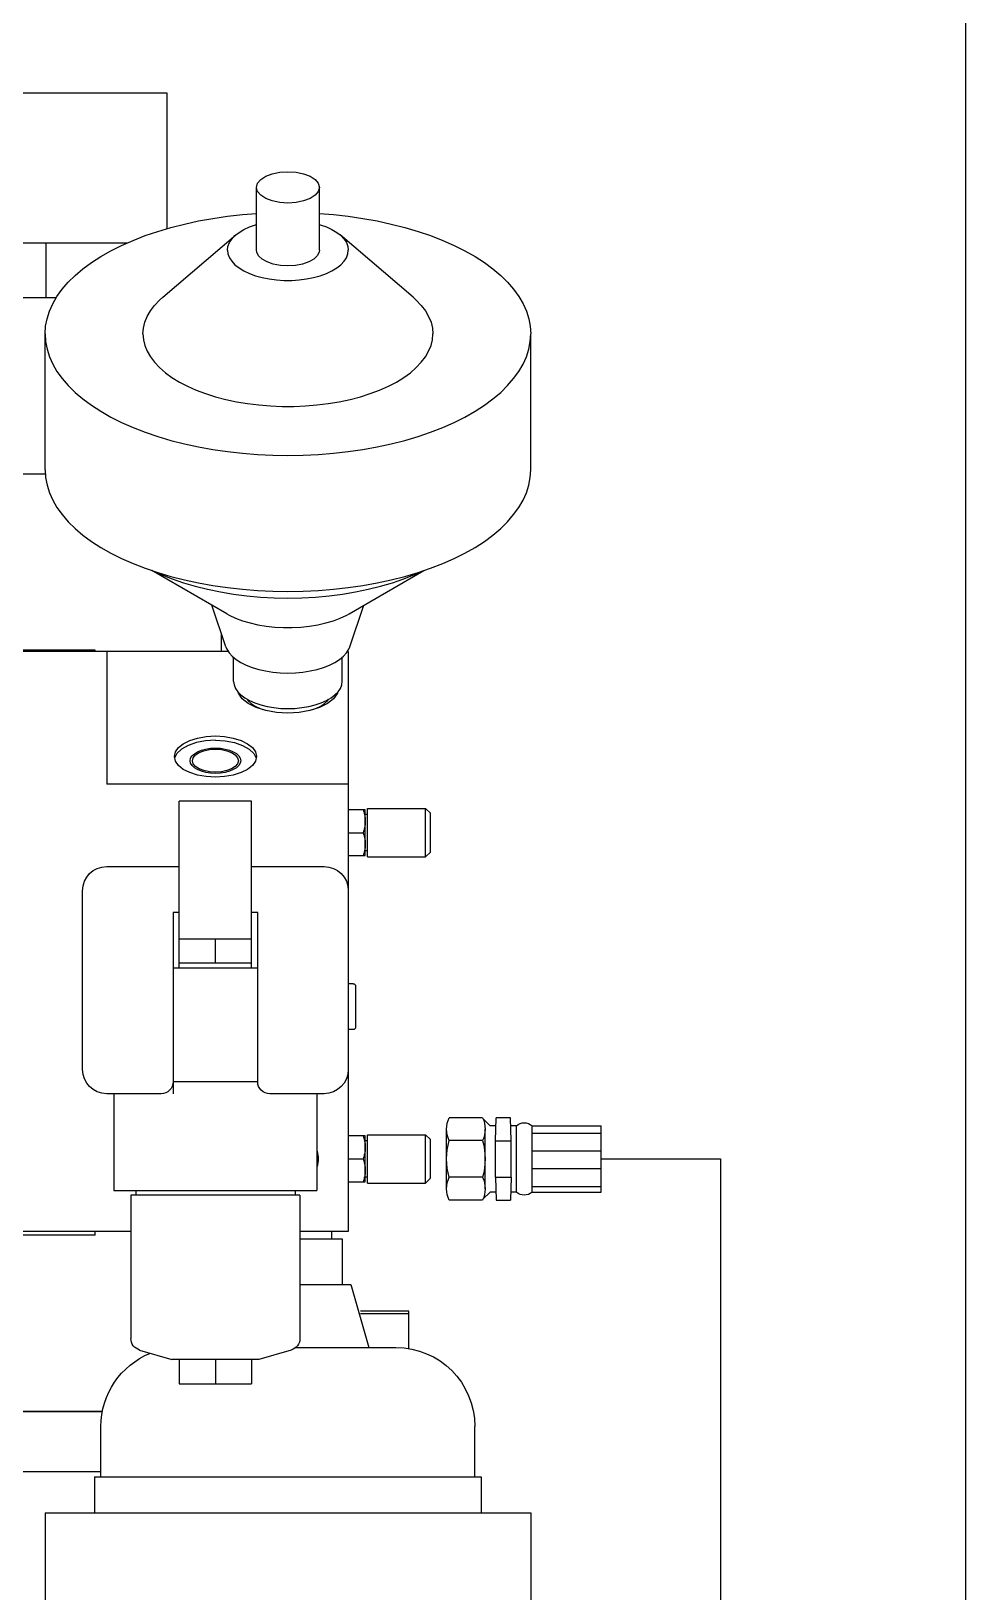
# Model space of a CAD drawing. Extents: x 0 to 34, y 0 to 22.
# Drawn here: x 9.833 to 11.61, y 13.305 to 16.271 of the extents above; entities that cross this region are included whole.
import ezdxf

# ---------------------------------------------------------------- set-up
doc = ezdxf.new("R2010")
doc.units = 0
doc.header["$LTSCALE"] = 0.375
doc.header["$MEASUREMENT"] = 0
doc.linetypes.add('PHANTOM', pattern=[2.5, 1.25, -0.25, 0.25, -0.25, 0.25, -0.25])
doc.layers.get('0').update_dxf_attribs({"color": 4})
for name, color, linetype in [('1', 4, 'Continuous'), ('_GEOM_251_CONT_67108_0_LEFT_', 251, 'Continuous'), ('_GEOM_251_PHAN_67108_0_LEFT_', 251, 'PHANTOM'), ('TEXT', 7, 'Continuous')]:
    doc.layers.add(name, color=color, linetype=linetype)

# ---------------------------------------------------------------- blocks, each defined once
blk = doc.blocks.new('A$C30462145')
at = {"layer": '1', "color": 2, "lineweight": -3}
for p, q in [((-1.0674, 2.4829), (-1.0663, 2.5263)), ((-1.0663, 2.5263), (-1.0387, 2.5263)), ((-1.0377, 2.4829), (-1.0387, 2.5263)), ((-1.014, 2.5246), (-1.0277, 2.511)), ((-1.0131, 2.5266), (-0.9496, 2.5266)), ((-1.2386, 2.3853), (-1.2386, 2.511)), ((-1.1071, 2.511), (-1.2386, 2.511)), ((-1.1071, 2.4973), (-1.2386, 2.4973)), ((-1.1071, 2.3853), (-1.1071, 2.511)), ((-1.0774, 2.3853), (-1.0774, 2.511)), ((-1.0774, 2.511), (-1.0668, 2.511)), ((-1.0383, 2.511), (-1.0277, 2.511)), ((-1.0179, 2.3915), (-1.0179, 2.5048)), ((-0.9448, 2.3915), (-0.9448, 2.5048)), ((-1.1071, 2.4635), (-1.2386, 2.4635)), ((-1.0674, 2.4134), (-1.0674, 2.4829)), ((-1.0377, 2.4829), (-1.0674, 2.4829)), ((-1.0377, 2.4134), (-1.0377, 2.4829)), ((-1.0131, 2.483), (-0.9496, 2.483)), ((-1.1071, 2.4298), (-1.2386, 2.4298)), ((-1.0674, 2.4134), (-1.0663, 2.37)), ((-1.0377, 2.4134), (-1.0674, 2.4134)), ((-1.0377, 2.4134), (-1.0387, 2.37)), ((-1.0131, 2.4133), (-0.9496, 2.4133)), ((-1.1071, 2.3961), (-1.2386, 2.3961)), ((-1.1071, 2.3853), (-1.2386, 2.3853)), ((-1.0774, 2.3853), (-1.0668, 2.3853)), ((-1.0383, 2.3853), (-1.0277, 2.3853)), ((-1.0139, 2.3716), (-1.0277, 2.3853)), ((-1.0387, 2.37), (-1.0663, 2.37)), ((-1.0131, 2.3698), (-0.9496, 2.3698))]:
    blk.add_line(p, q, dxfattribs=at)
for centre, radius, start, end in [((-0.9662, 2.5048), 0.0518, 155.1171, 204.8829), ((-0.9966, 2.5048), 0.0518, 335.1171, 24.8829), ((-1.0922, 2.4954), 0.0216, 46.4389, 133.5611), ((-0.8892, 2.4482), 0.1288, 164.2981, 195.7019), ((-1.0736, 2.4482), 0.1288, 344.2981, 15.7019), ((-0.9662, 2.3915), 0.0518, 155.1171, 204.8829), ((-0.9966, 2.3915), 0.0518, 335.1171, 24.8829), ((-1.0922, 2.401), 0.0216, 226.4389, 313.5611)]:
    blk.add_arc(centre, radius, start, end, dxfattribs=at)
at = {"layer": '_GEOM_251_CONT_67108_0_LEFT_', "linetype": 'Continuous', "lineweight": -3}
for p, q in [((-0.5524, 3.2097), (-0.5534, 3.205)), ((-0.5534, 3.205), (-0.5525, 3.2003)), ((-0.5497, 3.2142), (-0.5524, 3.2097)), ((-0.5452, 3.2184), (-0.5497, 3.2142)), ((-0.5393, 3.222), (-0.5452, 3.2184)), ((-0.5319, 3.225), (-0.5393, 3.222)), ((-0.5236, 3.2272), (-0.5319, 3.225)), ((-0.5146, 3.2286), (-0.5236, 3.2272)), ((-0.5052, 3.229), (-0.5146, 3.2286)), ((-0.4957, 3.2286), (-0.5052, 3.229)), ((-0.4867, 3.2272), (-0.4957, 3.2286)), ((-0.4785, 3.225), (-0.4867, 3.2272)), ((-0.4712, 3.222), (-0.4785, 3.225)), ((-0.4652, 3.2183), (-0.4712, 3.222)), ((-0.4607, 3.2141), (-0.4652, 3.2183)), ((-0.458, 3.2096), (-0.4607, 3.2141)), ((-0.4581, 3.2002), (-0.4571, 3.205)), ((-0.4571, 3.205), (-0.458, 3.2096)), ((-0.5525, 3.2003), (-0.5498, 3.1958)), ((-0.5498, 3.1958), (-0.5453, 3.1917)), ((-0.5453, 3.1917), (-0.5393, 3.188)), ((-0.5393, 3.188), (-0.532, 3.185)), ((-0.532, 3.185), (-0.5237, 3.1827)), ((-0.5237, 3.1827), (-0.5148, 3.1814)), ((-0.5148, 3.1814), (-0.5052, 3.1809)), ((-0.5052, 3.1809), (-0.4959, 3.1814)), ((-0.4959, 3.1814), (-0.4869, 3.1827)), ((-0.4869, 3.1827), (-0.4786, 3.1849)), ((-0.4786, 3.1849), (-0.4712, 3.188)), ((-0.4712, 3.188), (-0.4652, 3.1916)), ((-0.4652, 3.1916), (-0.4608, 3.1957)), ((-0.4608, 3.1957), (-0.4581, 3.2002))]:
    blk.add_line(p, q, dxfattribs=at)
at = {"layer": '_GEOM_251_PHAN_67108_0_LEFT_', "linetype": 'Continuous', "lineweight": -3, "ltscale": 0.1059}
blk.add_line((-0.4134, 4.2162), (-0.4134, 4.4738), dxfattribs=at)
at = {"layer": '_GEOM_251_PHAN_67108_0_LEFT_', "linetype": 'Continuous', "lineweight": -3, "ltscale": 0.9256}
blk.add_line((-0.4134, 4.4738), (0.4134, 4.4738), dxfattribs=at)
at = {"layer": '_GEOM_251_PHAN_67108_0_LEFT_', "linetype": 'Continuous', "lineweight": -3}
for p, q in [((-0.7007, 4.3023), (-0.7028, 4.2945)), ((-0.6948, 4.3095), (-0.7007, 4.3023)), ((-0.6853, 4.3156), (-0.6948, 4.3095)), ((-0.6729, 4.3204), (-0.6853, 4.3156)), ((-0.6585, 4.3234), (-0.6729, 4.3204)), ((-0.643, 4.3244), (-0.6585, 4.3234)), ((-0.6276, 4.3234), (-0.643, 4.3244)), ((-0.6132, 4.3204), (-0.6276, 4.3234)), ((-0.6008, 4.3156), (-0.6132, 4.3204)), ((-0.5913, 4.3095), (-0.6008, 4.3156)), ((-0.5854, 4.3023), (-0.5913, 4.3095)), ((-0.5833, 4.2945), (-0.5854, 4.3023)), ((-0.7028, 4.2945), (-0.7007, 4.2868)), ((-0.7007, 4.2868), (-0.6948, 4.2796)), ((-0.6948, 4.2796), (-0.6853, 4.2734)), ((-0.6853, 4.2734), (-0.6729, 4.2687)), ((-0.6132, 4.2687), (-0.6008, 4.2734)), ((-0.6008, 4.2734), (-0.5913, 4.2796)), ((-0.5913, 4.2796), (-0.5854, 4.2868)), ((-0.5854, 4.2868), (-0.5833, 4.2945)), ((-0.7295, 4.2428), (-0.7578, 4.2396)), ((-0.7028, 4.2449), (-0.7295, 4.2428)), ((-0.6729, 4.2687), (-0.6585, 4.2657)), ((-0.6585, 4.2657), (-0.643, 4.2647)), ((-0.643, 4.2647), (-0.6276, 4.2657)), ((-0.6276, 4.2657), (-0.6132, 4.2687)), ((-0.5565, 4.2428), (-0.5833, 4.2449)), ((-0.5282, 4.2396), (-0.5565, 4.2428)), ((-0.8654, 4.2183), (-0.8904, 4.211)), ((-0.8396, 4.2249), (-0.8654, 4.2183)), ((-0.813, 4.2307), (-0.8396, 4.2249)), ((-0.7857, 4.2356), (-0.813, 4.2307)), ((-0.7578, 4.2396), (-0.7857, 4.2356)), ((-0.7268, 4.2145), (-0.7359, 4.2089)), ((-0.7162, 4.2194), (-0.7268, 4.2145)), ((-0.7046, 4.2237), (-0.7162, 4.2194)), ((-0.7028, 4.2242), (-0.7046, 4.2237)), ((-0.5815, 4.2237), (-0.5833, 4.2242)), ((-0.5698, 4.2194), (-0.5815, 4.2237)), ((-0.5593, 4.2145), (-0.5698, 4.2194)), ((-0.5501, 4.2089), (-0.5593, 4.2145)), ((-0.5004, 4.2356), (-0.5282, 4.2396)), ((-0.4731, 4.2307), (-0.5004, 4.2356)), ((-0.4465, 4.2249), (-0.4731, 4.2307)), ((-0.4207, 4.2183), (-0.4465, 4.2249)), ((-0.3957, 4.211), (-0.4207, 4.2183)), ((-0.959, 4.1843), (-0.9795, 4.1741)), ((-0.9373, 4.1939), (-0.959, 4.1843)), ((-0.9144, 4.2028), (-0.9373, 4.1939)), ((-0.8904, 4.211), (-0.9144, 4.2028)), ((-0.757, 4.1824), (-0.7579, 4.1752)), ((-0.7543, 4.1895), (-0.757, 4.1824)), ((-0.7498, 4.1963), (-0.7543, 4.1895)), ((-0.7437, 4.2029), (-0.7498, 4.1963)), ((-0.7421, 4.2042), (-0.7437, 4.2029)), ((-0.7359, 4.2089), (-0.7421, 4.2042)), ((-0.5439, 4.2042), (-0.5501, 4.2089)), ((-0.5424, 4.2029), (-0.5439, 4.2042)), ((-0.5363, 4.1963), (-0.5424, 4.2029)), ((-0.5318, 4.1895), (-0.5363, 4.1963)), ((-0.5291, 4.1824), (-0.5318, 4.1895)), ((-0.5282, 4.1752), (-0.5291, 4.1824)), ((-0.3717, 4.2028), (-0.3957, 4.211)), ((-0.3488, 4.1939), (-0.3717, 4.2028)), ((-0.327, 4.1843), (-0.3488, 4.1939)), ((-0.3065, 4.1741), (-0.327, 4.1843)), ((-0.9987, 4.1632), (-1.0165, 4.1517)), ((-0.9795, 4.1741), (-0.9987, 4.1632)), ((-0.757, 4.168), (-0.7579, 4.1752)), ((-0.7543, 4.1609), (-0.757, 4.168)), ((-0.7498, 4.1541), (-0.7543, 4.1609)), ((-0.7437, 4.1475), (-0.7498, 4.1541)), ((-0.7028, 4.1752), (-0.7023, 4.1716)), ((-0.7023, 4.1716), (-0.6989, 4.1646)), ((-0.6989, 4.1646), (-0.6922, 4.1582)), ((-0.6922, 4.1582), (-0.6826, 4.1528)), ((-0.6826, 4.1528), (-0.6708, 4.1488)), ((-0.6153, 4.1488), (-0.6034, 4.1528)), ((-0.6034, 4.1528), (-0.5939, 4.1582)), ((-0.5939, 4.1582), (-0.5872, 4.1646)), ((-0.5872, 4.1646), (-0.5838, 4.1716)), ((-0.5838, 4.1716), (-0.5833, 4.1752)), ((-0.5363, 4.1541), (-0.5424, 4.1475)), ((-0.5318, 4.1609), (-0.5363, 4.1541)), ((-0.5291, 4.168), (-0.5318, 4.1609)), ((-0.5282, 4.1752), (-0.5291, 4.168)), ((-0.2874, 4.1632), (-0.3065, 4.1741)), ((-0.2696, 4.1517), (-0.2874, 4.1632)), ((-1.0476, 4.1273), (-1.0607, 4.1144)), ((-1.0328, 4.1398), (-1.0476, 4.1273)), ((-1.0165, 4.1517), (-1.0328, 4.1398)), ((-0.7359, 4.1414), (-0.7437, 4.1475)), ((-0.7268, 4.1359), (-0.7359, 4.1414)), ((-0.7162, 4.131), (-0.7268, 4.1359)), ((-0.7046, 4.1267), (-0.7162, 4.131)), ((-0.6919, 4.1232), (-0.7046, 4.1267)), ((-0.6785, 4.1206), (-0.6919, 4.1232)), ((-0.6708, 4.1488), (-0.6573, 4.1462)), ((-0.6573, 4.1462), (-0.643, 4.1453)), ((-0.643, 4.1453), (-0.6288, 4.1462)), ((-0.6288, 4.1462), (-0.6153, 4.1488)), ((-0.5942, 4.1232), (-0.6076, 4.1206)), ((-0.5815, 4.1267), (-0.5942, 4.1232)), ((-0.5698, 4.131), (-0.5815, 4.1267)), ((-0.5593, 4.1359), (-0.5698, 4.131)), ((-0.5501, 4.1414), (-0.5593, 4.1359)), ((-0.5424, 4.1475), (-0.5501, 4.1414)), ((-0.2533, 4.1398), (-0.2696, 4.1517)), ((-0.2385, 4.1273), (-0.2533, 4.1398)), ((-0.2254, 4.1144), (-0.2385, 4.1273)), ((-1.0722, 4.101), (-1.0821, 4.0874)), ((-1.0607, 4.1144), (-1.0722, 4.101)), ((-0.6646, 4.1188), (-0.6785, 4.1206)), ((-0.6503, 4.1179), (-0.6646, 4.1188)), ((-0.6358, 4.1179), (-0.6503, 4.1179)), ((-0.6215, 4.1188), (-0.6358, 4.1179)), ((-0.6076, 4.1206), (-0.6215, 4.1188)), ((-0.2138, 4.101), (-0.2254, 4.1144)), ((-0.204, 4.0874), (-0.2138, 4.101)), ((-1.0902, 4.0735), (-1.0965, 4.0593)), ((-1.0821, 4.0874), (-1.0902, 4.0735)), ((-0.8966, 4.0701), (-0.9045, 4.0597)), ((-0.8871, 4.0801), (-0.8966, 4.0701)), ((-0.8809, 4.0857), (-0.8871, 4.0801)), ((-0.399, 4.0801), (-0.4052, 4.0857)), ((-0.3895, 4.0701), (-0.399, 4.0801)), ((-0.3816, 4.0597), (-0.3895, 4.0701)), ((-0.1959, 4.0735), (-0.204, 4.0874)), ((-0.1896, 4.0593), (-0.1959, 4.0735)), ((-1.101, 4.045), (-1.1037, 4.0306)), ((-1.0965, 4.0593), (-1.101, 4.045)), ((-0.9151, 4.0382), (-0.9177, 4.0272)), ((-0.9106, 4.0491), (-0.9151, 4.0382)), ((-0.9045, 4.0597), (-0.9106, 4.0491)), ((-0.3755, 4.0491), (-0.3816, 4.0597)), ((-0.371, 4.0382), (-0.3755, 4.0491)), ((-0.3683, 4.0272), (-0.371, 4.0382)), ((-0.1851, 4.045), (-0.1896, 4.0593)), ((-0.1823, 4.0306), (-0.1851, 4.045)), ((-1.1037, 4.0306), (-1.1047, 4.0161)), ((-1.1037, 4.0016), (-1.1047, 4.0161)), ((-0.9177, 4.0272), (-0.9186, 4.0161)), ((-0.9177, 4.005), (-0.9186, 4.0161)), ((-0.9151, 3.994), (-0.9177, 4.005)), ((-0.3683, 4.005), (-0.371, 3.994)), ((-0.3675, 4.0161), (-0.3683, 4.0272)), ((-0.3675, 4.0161), (-0.3683, 4.005)), ((-0.1814, 4.0161), (-0.1823, 4.0306)), ((-0.1814, 4.0161), (-0.1823, 4.0016)), ((-1.101, 3.9872), (-1.1037, 4.0016)), ((-1.0965, 3.9728), (-1.101, 3.9872)), ((-0.9106, 3.9831), (-0.9151, 3.994)), ((-0.9045, 3.9724), (-0.9106, 3.9831)), ((-0.3755, 3.9831), (-0.3816, 3.9724)), ((-0.371, 3.994), (-0.3755, 3.9831)), ((-0.1851, 3.9872), (-0.1896, 3.9728)), ((-0.1823, 4.0016), (-0.1851, 3.9872)), ((-1.0902, 3.9587), (-1.0965, 3.9728)), ((-1.0821, 3.9448), (-1.0902, 3.9587)), ((-1.0722, 3.9311), (-1.0821, 3.9448)), ((-0.8966, 3.9621), (-0.9045, 3.9724)), ((-0.8871, 3.952), (-0.8966, 3.9621)), ((-0.876, 3.9424), (-0.8871, 3.952)), ((-0.399, 3.952), (-0.4101, 3.9424)), ((-0.3895, 3.9621), (-0.399, 3.952)), ((-0.3816, 3.9724), (-0.3895, 3.9621)), ((-0.204, 3.9448), (-0.2138, 3.9311)), ((-0.1959, 3.9587), (-0.204, 3.9448)), ((-0.1896, 3.9728), (-0.1959, 3.9587)), ((-1.0607, 3.9178), (-1.0722, 3.9311)), ((-1.0476, 3.9049), (-1.0607, 3.9178)), ((-0.8634, 3.9333), (-0.876, 3.9424)), ((-0.8493, 3.9247), (-0.8634, 3.9333)), ((-0.834, 3.9167), (-0.8493, 3.9247)), ((-0.8173, 3.9093), (-0.834, 3.9167)), ((-0.4521, 3.9167), (-0.4687, 3.9093)), ((-0.4368, 3.9247), (-0.4521, 3.9167)), ((-0.4227, 3.9333), (-0.4368, 3.9247)), ((-0.4101, 3.9424), (-0.4227, 3.9333)), ((-0.2254, 3.9178), (-0.2385, 3.9049)), ((-0.2138, 3.9311), (-0.2254, 3.9178)), ((-1.0328, 3.8924), (-1.0476, 3.9049)), ((-1.0165, 3.8804), (-1.0328, 3.8924)), ((-0.7996, 3.9027), (-0.8173, 3.9093)), ((-0.7808, 3.8967), (-0.7996, 3.9027)), ((-0.7612, 3.8916), (-0.7808, 3.8967)), ((-0.7408, 3.8872), (-0.7612, 3.8916)), ((-0.7197, 3.8837), (-0.7408, 3.8872)), ((-0.5453, 3.8872), (-0.5664, 3.8837)), ((-0.5249, 3.8916), (-0.5453, 3.8872)), ((-0.5052, 3.8967), (-0.5249, 3.8916)), ((-0.4865, 3.9027), (-0.5052, 3.8967)), ((-0.4687, 3.9093), (-0.4865, 3.9027)), ((-0.2533, 3.8924), (-0.2696, 3.8804)), ((-0.2385, 3.9049), (-0.2533, 3.8924)), ((-0.9987, 3.869), (-1.0165, 3.8804)), ((-0.9795, 3.8581), (-0.9987, 3.869)), ((-0.959, 3.8478), (-0.9795, 3.8581)), ((-0.6982, 3.8811), (-0.7197, 3.8837)), ((-0.6763, 3.8793), (-0.6982, 3.8811)), ((-0.6541, 3.8784), (-0.6763, 3.8793)), ((-0.6319, 3.8784), (-0.6541, 3.8784)), ((-0.6098, 3.8793), (-0.6319, 3.8784)), ((-0.5879, 3.8811), (-0.6098, 3.8793)), ((-0.5664, 3.8837), (-0.5879, 3.8811)), ((-0.3065, 3.8581), (-0.327, 3.8478)), ((-0.2874, 3.869), (-0.3065, 3.8581)), ((-0.2696, 3.8804), (-0.2874, 3.869)), ((-0.9373, 3.8382), (-0.959, 3.8478)), ((-0.9144, 3.8294), (-0.9373, 3.8382)), ((-0.8904, 3.8212), (-0.9144, 3.8294)), ((-0.3717, 3.8294), (-0.3957, 3.8212)), ((-0.3488, 3.8382), (-0.3717, 3.8294)), ((-0.327, 3.8478), (-0.3488, 3.8382)), ((-0.8654, 3.8138), (-0.8904, 3.8212)), ((-0.8396, 3.8072), (-0.8654, 3.8138)), ((-0.813, 3.8015), (-0.8396, 3.8072)), ((-0.7857, 3.7966), (-0.813, 3.8015)), ((-0.7578, 3.7925), (-0.7857, 3.7966)), ((-0.5004, 3.7966), (-0.5282, 3.7925)), ((-0.4731, 3.8015), (-0.5004, 3.7966)), ((-0.4465, 3.8072), (-0.4731, 3.8015)), ((-0.4207, 3.8138), (-0.4465, 3.8072)), ((-0.3957, 3.8212), (-0.4207, 3.8138)), ((-0.7295, 3.7894), (-0.7578, 3.7925)), ((-0.7009, 3.7871), (-0.7295, 3.7894)), ((-0.672, 3.7857), (-0.7009, 3.7871)), ((-0.643, 3.7853), (-0.672, 3.7857)), ((-0.6141, 3.7857), (-0.643, 3.7853)), ((-0.5852, 3.7871), (-0.6141, 3.7857)), ((-0.5565, 3.7894), (-0.5852, 3.7871)), ((-0.5282, 3.7925), (-0.5565, 3.7894)), ((-1.1037, 3.743), (-1.1047, 3.7575)), ((-1.101, 3.7286), (-1.1037, 3.743)), ((-0.1823, 3.743), (-0.1851, 3.7286)), ((-0.1814, 3.7575), (-0.1823, 3.743)), ((-1.0965, 3.7143), (-1.101, 3.7286)), ((-1.0902, 3.7001), (-1.0965, 3.7143)), ((-0.1896, 3.7143), (-0.1959, 3.7001)), ((-0.1851, 3.7286), (-0.1896, 3.7143)), ((-1.0821, 3.6862), (-1.0902, 3.7001)), ((-1.0722, 3.6726), (-1.0821, 3.6862)), ((-0.204, 3.6862), (-0.2138, 3.6726)), ((-0.1959, 3.7001), (-0.204, 3.6862)), ((-1.0607, 3.6592), (-1.0722, 3.6726)), ((-1.0476, 3.6463), (-1.0607, 3.6592)), ((-0.2254, 3.6592), (-0.2385, 3.6463)), ((-0.2138, 3.6726), (-0.2254, 3.6592)), ((-1.0328, 3.6338), (-1.0476, 3.6463)), ((-1.0165, 3.6219), (-1.0328, 3.6338)), ((-0.9987, 3.6104), (-1.0165, 3.6219)), ((-0.2696, 3.6219), (-0.2874, 3.6104)), ((-0.2533, 3.6338), (-0.2696, 3.6219)), ((-0.2385, 3.6463), (-0.2533, 3.6338)), ((-0.9795, 3.5995), (-0.9987, 3.6104)), ((-0.959, 3.5893), (-0.9795, 3.5995)), ((-0.9373, 3.5797), (-0.959, 3.5893)), ((-0.327, 3.5893), (-0.3488, 3.5797)), ((-0.3065, 3.5995), (-0.327, 3.5893)), ((-0.2874, 3.6104), (-0.3065, 3.5995)), ((-0.9144, 3.5708), (-0.9373, 3.5797)), ((-0.8904, 3.5626), (-0.9144, 3.5708)), ((-0.8837, 3.559), (-0.8945, 3.564)), ((-0.8654, 3.5553), (-0.8904, 3.5626)), ((-0.8633, 3.5508), (-0.8837, 3.559)), ((-0.4024, 3.559), (-0.4228, 3.5508)), ((-0.3957, 3.5626), (-0.4207, 3.5553)), ((-0.3916, 3.564), (-0.4024, 3.559)), ((-0.3717, 3.5708), (-0.3957, 3.5626)), ((-0.3488, 3.5797), (-0.3717, 3.5708)), ((-0.8396, 3.5487), (-0.8654, 3.5553)), ((-0.8417, 3.5433), (-0.8633, 3.5508)), ((-0.8191, 3.5366), (-0.8417, 3.5433)), ((-0.813, 3.5429), (-0.8396, 3.5487)), ((-0.7957, 3.5307), (-0.8191, 3.5366)), ((-0.7857, 3.538), (-0.813, 3.5429)), ((-0.7715, 3.5257), (-0.7957, 3.5307)), ((-0.7578, 3.534), (-0.7857, 3.538)), ((-0.7295, 3.5308), (-0.7578, 3.534)), ((-0.7009, 3.5285), (-0.7295, 3.5308)), ((-0.5565, 3.5308), (-0.5852, 3.5285)), ((-0.5282, 3.534), (-0.5565, 3.5308)), ((-0.5004, 3.538), (-0.5282, 3.534)), ((-0.4904, 3.5307), (-0.5146, 3.5257)), ((-0.4731, 3.5429), (-0.5004, 3.538)), ((-0.4669, 3.5366), (-0.4904, 3.5307)), ((-0.4465, 3.5487), (-0.4731, 3.5429)), ((-0.4444, 3.5433), (-0.4669, 3.5366)), ((-0.4207, 3.5553), (-0.4465, 3.5487)), ((-0.4228, 3.5508), (-0.4444, 3.5433)), ((-0.7466, 3.5216), (-0.7715, 3.5257)), ((-0.7212, 3.5183), (-0.7466, 3.5216)), ((-0.6953, 3.516), (-0.7212, 3.5183)), ((-0.672, 3.5272), (-0.7009, 3.5285)), ((-0.6693, 3.5146), (-0.6953, 3.516)), ((-0.643, 3.5267), (-0.672, 3.5272)), ((-0.643, 3.5141), (-0.6693, 3.5146)), ((-0.6141, 3.5272), (-0.643, 3.5267)), ((-0.6168, 3.5146), (-0.643, 3.5141)), ((-0.5907, 3.516), (-0.6168, 3.5146)), ((-0.5852, 3.5285), (-0.6141, 3.5272)), ((-0.5649, 3.5183), (-0.5907, 3.516)), ((-0.5395, 3.5216), (-0.5649, 3.5183)), ((-0.5146, 3.5257), (-0.5395, 3.5216)), ((-0.7548, 3.4819), (-0.7593, 3.4844)), ((-0.7427, 3.4761), (-0.7548, 3.4819)), ((-0.7294, 3.4711), (-0.7427, 3.4761)), ((-0.7151, 3.4668), (-0.7294, 3.4711)), ((-0.5567, 3.4711), (-0.571, 3.4668)), ((-0.5434, 3.4761), (-0.5567, 3.4711)), ((-0.5313, 3.4819), (-0.5434, 3.4761)), ((-0.5267, 3.4844), (-0.5313, 3.4819)), ((-0.7, 3.4633), (-0.7151, 3.4668)), ((-0.6842, 3.4606), (-0.7, 3.4633)), ((-0.6679, 3.4588), (-0.6842, 3.4606)), ((-0.6514, 3.4579), (-0.6679, 3.4588)), ((-0.6347, 3.4579), (-0.6514, 3.4579)), ((-0.6182, 3.4588), (-0.6347, 3.4579)), ((-0.6019, 3.4606), (-0.6182, 3.4588)), ((-0.5861, 3.4633), (-0.6019, 3.4606)), ((-0.571, 3.4668), (-0.5861, 3.4633)), ((-0.759, 3.4171), (-0.7608, 3.4214)), ((-0.7547, 3.4102), (-0.759, 3.4171)), ((-0.5271, 3.4171), (-0.5314, 3.4102)), ((-0.5253, 3.4214), (-0.5271, 3.4171)), ((-0.7488, 3.4036), (-0.7547, 3.4102)), ((-0.7413, 3.3974), (-0.7488, 3.4036)), ((-0.7324, 3.3917), (-0.7413, 3.3974)), ((-0.7222, 3.3866), (-0.7324, 3.3917)), ((-0.7109, 3.3822), (-0.7222, 3.3866)), ((-0.6985, 3.3785), (-0.7109, 3.3822)), ((-0.5752, 3.3822), (-0.5875, 3.3785)), ((-0.5639, 3.3866), (-0.5752, 3.3822)), ((-0.5537, 3.3917), (-0.5639, 3.3866)), ((-0.5448, 3.3974), (-0.5537, 3.3917)), ((-0.5373, 3.4036), (-0.5448, 3.3974)), ((-0.5314, 3.4102), (-0.5373, 3.4036)), ((-0.7455, 3.349), (-0.7464, 3.3558)), ((-0.6854, 3.3755), (-0.6985, 3.3785)), ((-0.6716, 3.3734), (-0.6854, 3.3755)), ((-0.6574, 3.3721), (-0.6716, 3.3734)), ((-0.643, 3.3716), (-0.6574, 3.3721)), ((-0.6286, 3.3721), (-0.643, 3.3716)), ((-0.6145, 3.3734), (-0.6286, 3.3721)), ((-0.6007, 3.3755), (-0.6145, 3.3734)), ((-0.5875, 3.3785), (-0.6007, 3.3755)), ((-0.5397, 3.3558), (-0.5406, 3.349)), ((-0.7429, 3.3424), (-0.7455, 3.349)), ((-0.7385, 3.336), (-0.7429, 3.3424)), ((-0.7375, 3.335), (-0.7371, 3.3331)), ((-0.7371, 3.3331), (-0.7299, 3.3229)), ((-0.725, 3.3243), (-0.7325, 3.3299)), ((-0.7299, 3.3229), (-0.7185, 3.3138)), ((-0.7161, 3.3192), (-0.725, 3.3243)), ((-0.7182, 3.3187), (-0.7205, 3.3217)), ((-0.5611, 3.3243), (-0.57, 3.3192)), ((-0.5656, 3.3217), (-0.5678, 3.3187)), ((-0.5676, 3.3138), (-0.5561, 3.3229)), ((-0.5535, 3.3299), (-0.5611, 3.3243)), ((-0.5561, 3.3229), (-0.549, 3.3331)), ((-0.5476, 3.336), (-0.5535, 3.3299)), ((-0.549, 3.3331), (-0.5486, 3.335)), ((-0.5406, 3.349), (-0.5432, 3.3424)), ((-0.7185, 3.3138), (-0.7032, 3.3061)), ((-0.7126, 3.3135), (-0.7182, 3.3187)), ((-0.706, 3.3148), (-0.7161, 3.3192)), ((-0.7055, 3.3088), (-0.7126, 3.3135)), ((-0.6947, 3.311), (-0.706, 3.3148)), ((-0.6972, 3.3046), (-0.7055, 3.3088)), ((-0.7032, 3.3061), (-0.6849, 3.3004)), ((-0.6906, 3.3022), (-0.6972, 3.3046)), ((-0.6826, 3.308), (-0.6947, 3.311)), ((-0.6849, 3.3004), (-0.6645, 3.2968)), ((-0.6698, 3.3059), (-0.6826, 3.308)), ((-0.6565, 3.3045), (-0.6698, 3.3059)), ((-0.643, 3.3041), (-0.6565, 3.3045)), ((-0.6296, 3.3045), (-0.643, 3.3041)), ((-0.643, 3.2956), (-0.6216, 3.2968)), ((-0.6163, 3.3059), (-0.6296, 3.3045)), ((-0.6216, 3.2968), (-0.6012, 3.3004)), ((-0.6035, 3.308), (-0.6163, 3.3059)), ((-0.5914, 3.311), (-0.6035, 3.308)), ((-0.6012, 3.3004), (-0.5829, 3.3061)), ((-0.5889, 3.3046), (-0.5954, 3.3022)), ((-0.5801, 3.3148), (-0.5914, 3.311)), ((-0.5806, 3.3088), (-0.5889, 3.3046)), ((-0.5829, 3.3061), (-0.5676, 3.3138)), ((-0.5735, 3.3135), (-0.5806, 3.3088)), ((-0.57, 3.3192), (-0.5801, 3.3148)), ((-0.5678, 3.3187), (-0.5735, 3.3135)), ((-0.5663, 3.2373), (-0.5756, 3.2299)), ((-0.557, 3.2342), (-0.5695, 3.2271)), ((-0.5539, 3.2434), (-0.5663, 3.2373)), ((-0.5415, 3.2395), (-0.557, 3.2342)), ((-0.5391, 3.2481), (-0.5539, 3.2434)), ((-0.5239, 3.2429), (-0.5415, 3.2395)), ((-0.5226, 3.251), (-0.5391, 3.2481)), ((-0.5052, 3.244), (-0.5239, 3.2429)), ((-0.5052, 3.252), (-0.5226, 3.251)), ((-0.4879, 3.251), (-0.5052, 3.252)), ((-0.5052, 3.244), (-0.4866, 3.2429)), ((-0.4714, 3.2481), (-0.4879, 3.251)), ((-0.4866, 3.2429), (-0.469, 3.2395)), ((-0.4566, 3.2434), (-0.4714, 3.2481)), ((-0.469, 3.2395), (-0.4535, 3.2342)), ((-0.4442, 3.2373), (-0.4566, 3.2434)), ((-0.4535, 3.2342), (-0.441, 3.2271)), ((-0.4349, 3.2299), (-0.4442, 3.2373)), ((-0.5814, 3.2216), (-0.5833, 3.2129)), ((-0.5833, 3.2129), (-0.5814, 3.2042)), ((-0.5756, 3.2299), (-0.5814, 3.2216)), ((-0.5814, 3.2042), (-0.5756, 3.196)), ((-0.5695, 3.2271), (-0.5783, 3.2188)), ((-0.5474, 3.2106), (-0.5489, 3.205)), ((-0.5489, 3.205), (-0.5474, 3.1993)), ((-0.543, 3.2159), (-0.5474, 3.2106)), ((-0.5361, 3.2204), (-0.543, 3.2159)), ((-0.5271, 3.2239), (-0.5361, 3.2204)), ((-0.5165, 3.226), (-0.5271, 3.2239)), ((-0.5052, 3.2268), (-0.5165, 3.226)), ((-0.494, 3.226), (-0.5052, 3.2268)), ((-0.4834, 3.2239), (-0.494, 3.226)), ((-0.4744, 3.2204), (-0.4834, 3.2239)), ((-0.4675, 3.2159), (-0.4744, 3.2204)), ((-0.4631, 3.2106), (-0.4675, 3.2159)), ((-0.4616, 3.205), (-0.4631, 3.2106)), ((-0.4631, 3.1993), (-0.4616, 3.205)), ((-0.441, 3.2271), (-0.4322, 3.2188)), ((-0.4291, 3.2216), (-0.4349, 3.2299)), ((-0.4349, 3.196), (-0.4291, 3.2042)), ((-0.4272, 3.2129), (-0.4291, 3.2216)), ((-0.4291, 3.2042), (-0.4272, 3.2129)), ((-0.5756, 3.196), (-0.5663, 3.1886)), ((-0.5663, 3.1886), (-0.5539, 3.1824)), ((-0.5539, 3.1824), (-0.5391, 3.1777)), ((-0.5474, 3.1993), (-0.543, 3.1941)), ((-0.543, 3.1941), (-0.5361, 3.1895)), ((-0.5391, 3.1777), (-0.5226, 3.1749)), ((-0.5361, 3.1895), (-0.5271, 3.1861)), ((-0.5271, 3.1861), (-0.5165, 3.1839)), ((-0.5226, 3.1749), (-0.5052, 3.1739)), ((-0.5165, 3.1839), (-0.5052, 3.1832)), ((-0.5052, 3.1832), (-0.494, 3.1839)), ((-0.5052, 3.1739), (-0.4879, 3.1749)), ((-0.494, 3.1839), (-0.4834, 3.1861)), ((-0.4879, 3.1749), (-0.4714, 3.1777)), ((-0.4834, 3.1861), (-0.4744, 3.1895)), ((-0.4744, 3.1895), (-0.4675, 3.1941)), ((-0.4714, 3.1777), (-0.4566, 3.1824)), ((-0.4675, 3.1941), (-0.4631, 3.1993)), ((-0.4566, 3.1824), (-0.4442, 3.1886)), ((-0.4442, 3.1886), (-0.4349, 3.196)), ((-0.7898, 3.0948), (-0.79, 3.0924)), ((-0.79, 3.0924), (-0.79, 3.0901)), ((-0.79, 3.0901), (-0.79, 3.0877)), ((-0.79, 3.0877), (-0.7898, 3.0853)), ((-0.7896, 3.0972), (-0.7898, 3.0948)), ((-0.7898, 3.0853), (-0.7896, 3.0829)), ((-0.7892, 3.0996), (-0.7896, 3.0972)), ((-0.7888, 3.102), (-0.7892, 3.0996)), ((-0.7883, 3.1044), (-0.7888, 3.102)), ((-0.7877, 3.1068), (-0.7883, 3.1044)), ((-0.7869, 3.1093), (-0.7877, 3.1068)), ((-0.7861, 3.1119), (-0.7869, 3.1093)), ((-0.7896, 3.0829), (-0.7892, 3.0805)), ((-0.7892, 3.0559), (-0.7896, 3.0536)), ((-0.7892, 3.0805), (-0.7888, 3.0781)), ((-0.7888, 3.0583), (-0.7892, 3.0559)), ((-0.7888, 3.0781), (-0.7883, 3.0757)), ((-0.7883, 3.0608), (-0.7888, 3.0583)), ((-0.7883, 3.0757), (-0.7877, 3.0733)), ((-0.7877, 3.0632), (-0.7883, 3.0608)), ((-0.7877, 3.0733), (-0.7869, 3.0708)), ((-0.7869, 3.0657), (-0.7877, 3.0632)), ((-0.7869, 3.0708), (-0.7861, 3.0682)), ((-0.7861, 3.0682), (-0.7869, 3.0657)), ((-0.7898, 3.0512), (-0.79, 3.0488)), ((-0.79, 3.0488), (-0.79, 3.0464)), ((-0.79, 3.0464), (-0.79, 3.044)), ((-0.79, 3.044), (-0.7898, 3.0417)), ((-0.7896, 3.0536), (-0.7898, 3.0512)), ((-0.7898, 3.0417), (-0.7896, 3.0393)), ((-0.7896, 3.0393), (-0.7892, 3.0369)), ((-0.7892, 3.0369), (-0.7888, 3.0345)), ((-0.7888, 3.0345), (-0.7883, 3.0321)), ((-0.7883, 3.0321), (-0.7877, 3.0297)), ((-0.7877, 3.0297), (-0.7869, 3.0272)), ((-0.7869, 3.0272), (-0.7861, 3.0246)), ((-0.7861, 2.4918), (-0.7869, 2.4892)), ((-0.7898, 2.4747), (-0.79, 2.4724)), ((-0.79, 2.4724), (-0.79, 2.47)), ((-0.79, 2.47), (-0.79, 2.4676)), ((-0.79, 2.4676), (-0.7898, 2.4652)), ((-0.7896, 2.4771), (-0.7898, 2.4747)), ((-0.7898, 2.4652), (-0.7896, 2.4628)), ((-0.7892, 2.4795), (-0.7896, 2.4771)), ((-0.7896, 2.4628), (-0.7892, 2.4605)), ((-0.7888, 2.4819), (-0.7892, 2.4795)), ((-0.7883, 2.4843), (-0.7888, 2.4819)), ((-0.7877, 2.4868), (-0.7883, 2.4843)), ((-0.7869, 2.4892), (-0.7877, 2.4868)), ((-0.7896, 2.4335), (-0.7898, 2.4311)), ((-0.7892, 2.4359), (-0.7896, 2.4335)), ((-0.7892, 2.4605), (-0.7888, 2.4581)), ((-0.7888, 2.4383), (-0.7892, 2.4359)), ((-0.7888, 2.4581), (-0.7883, 2.4557)), ((-0.7883, 2.4407), (-0.7888, 2.4383)), ((-0.7883, 2.4557), (-0.7877, 2.4532)), ((-0.7877, 2.4431), (-0.7883, 2.4407)), ((-0.7877, 2.4532), (-0.7869, 2.4507)), ((-0.7869, 2.4456), (-0.7877, 2.4431)), ((-0.7869, 2.4507), (-0.7861, 2.4482)), ((-0.7861, 2.4482), (-0.7869, 2.4456)), ((-0.7898, 2.4311), (-0.79, 2.4287)), ((-0.79, 2.4287), (-0.79, 2.4263)), ((-0.79, 2.4263), (-0.79, 2.424)), ((-0.79, 2.424), (-0.7898, 2.4216)), ((-0.7898, 2.4216), (-0.7896, 2.4192)), ((-0.7896, 2.4192), (-0.7892, 2.4168)), ((-0.7892, 2.4168), (-0.7888, 2.4144)), ((-0.7888, 2.4144), (-0.7883, 2.412)), ((-0.7883, 2.412), (-0.7877, 2.4096)), ((-0.7877, 2.4096), (-0.7869, 2.4071)), ((-0.7869, 2.4071), (-0.7861, 2.4045))]:
    blk.add_line(p, q, dxfattribs=at)
at = {"layer": '_GEOM_251_PHAN_67108_0_LEFT_', "linetype": 'Continuous', "lineweight": -3, "ltscale": 0.0491}
for p, q in [((-0.7028, 4.1752), (-0.7028, 4.2945)), ((-0.5833, 4.1752), (-0.5833, 4.2945))]:
    blk.add_line(p, q, dxfattribs=at)
at = {"layer": '_GEOM_251_PHAN_67108_0_LEFT_', "linetype": 'Continuous', "lineweight": -3, "ltscale": 0.075}
for p, q in [((-0.8809, 4.0857), (-0.7421, 4.2042)), ((-0.4052, 4.0857), (-0.5439, 4.2042))]:
    blk.add_line(p, q, dxfattribs=at)
at = {"layer": '_GEOM_251_PHAN_67108_0_LEFT_', "linetype": 'Continuous', "lineweight": -3, "ltscale": 0.3088}
blk.add_line((0.4134, 4.189), (-0.3376, 4.189), dxfattribs=at)
at = {"layer": '_GEOM_251_PHAN_67108_0_LEFT_', "linetype": 'Continuous', "lineweight": -3, "ltscale": 0.0425}
for p, q in [((-0.1837, 4.0856), (-0.1837, 4.189)), ((-0.7119, 2.5722), (-0.6086, 2.5722)), ((-0.4019, 2.5722), (-0.2986, 2.5722))]:
    blk.add_line(p, q, dxfattribs=at)
at = {"layer": '_GEOM_251_PHAN_67108_0_LEFT_', "linetype": 'Continuous', "lineweight": -3, "ltscale": 0.2157}
blk.add_line((0.3215, 4.0856), (-0.203, 4.0856), dxfattribs=at)
at = {"layer": '_GEOM_251_PHAN_67108_0_LEFT_', "linetype": 'Continuous', "lineweight": -3, "ltscale": 0.1063}
for p, q in [((-1.1047, 3.7575), (-1.1047, 4.0161)), ((-0.1814, 3.7575), (-0.1814, 4.0161))]:
    blk.add_line(p, q, dxfattribs=at)
at = {"layer": '_GEOM_251_PHAN_67108_0_LEFT_', "linetype": 'Continuous', "lineweight": -3, "ltscale": 0.1842}
blk.add_line((0.5167, 3.7503), (-0.1819, 3.7503), dxfattribs=at)
at = {"layer": '_GEOM_251_PHAN_67108_0_LEFT_', "linetype": 'Continuous', "lineweight": -3, "ltscale": 0.0675}
for p, q in [((-0.7593, 3.4844), (-0.9015, 3.5664)), ((-0.5267, 3.4844), (-0.3846, 3.5664))]:
    blk.add_line(p, q, dxfattribs=at)
at = {"layer": '_GEOM_251_PHAN_67108_0_LEFT_', "linetype": 'Continuous', "lineweight": -3, "ltscale": 0.0344}
for p, q in [((-0.7608, 3.4214), (-0.7876, 3.5007)), ((-0.5253, 3.4214), (-0.4985, 3.5007))]:
    blk.add_line(p, q, dxfattribs=at)
at = {"layer": '_GEOM_251_PHAN_67108_0_LEFT_', "linetype": 'Continuous', "lineweight": -3, "ltscale": 0.014}
blk.add_line((-0.5167, 3.4127), (-0.5167, 3.4467), dxfattribs=at)
at = {"layer": '_GEOM_251_PHAN_67108_0_LEFT_', "linetype": 'Continuous', "lineweight": -3, "ltscale": 0.4533}
for p, q in [((-0.7579, 3.4127), (-0.7579, 2.3104)), ((-0.3445, 2.3104), (0.7579, 2.3104))]:
    blk.add_line(p, q, dxfattribs=at)
at = {"layer": '_GEOM_251_PHAN_67108_0_LEFT_', "linetype": 'Continuous', "lineweight": -3, "ltscale": 0.0006}
blk.add_line((-0.7579, 3.4127), (-0.7563, 3.4127), dxfattribs=at)
at = {"layer": '_GEOM_251_PHAN_67108_0_LEFT_', "linetype": 'Continuous', "lineweight": -3, "ltscale": 0.5295}
blk.add_line((-0.5298, 3.4127), (0.7579, 3.4127), dxfattribs=at)
at = {"layer": '_GEOM_251_PHAN_67108_0_LEFT_', "linetype": 'Continuous', "lineweight": -3, "ltscale": 0.1039}
blk.add_line((-0.2986, 3.4127), (-0.2986, 3.1601), dxfattribs=at)
at = {"layer": '_GEOM_251_PHAN_67108_0_LEFT_', "linetype": 'Continuous', "lineweight": -3, "ltscale": 0.0009}
blk.add_line((-0.2768, 3.4127), (-0.2768, 3.415), dxfattribs=at)
at = {"layer": '_GEOM_251_PHAN_67108_0_LEFT_', "linetype": 'Continuous', "lineweight": -3, "ltscale": 0.093}
blk.add_line((-0.2768, 3.415), (-0.0505, 3.415), dxfattribs=at)
at = {"layer": '_GEOM_251_PHAN_67108_0_LEFT_', "linetype": 'Continuous', "lineweight": -3, "ltscale": 0.0189}
for p, q in [((-0.7464, 3.3558), (-0.7464, 3.4016)), ((-0.5397, 3.3558), (-0.5397, 3.4016)), ((-0.5052, 2.8202), (-0.5052, 2.8661)), ((-0.5741, 2.0669), (-0.5741, 2.021)), ((-0.5052, 2.0669), (-0.5052, 2.021)), ((-0.4364, 2.0669), (-0.4364, 2.021))]:
    blk.add_line(p, q, dxfattribs=at)
at = {"layer": '_GEOM_251_PHAN_67108_0_LEFT_', "linetype": 'Continuous', "lineweight": -3, "ltscale": 0.0035}
blk.add_line((-0.7325, 3.3299), (-0.7385, 3.336), dxfattribs=at)
at = {"layer": '_GEOM_251_PHAN_67108_0_LEFT_', "linetype": 'Continuous', "lineweight": -3, "ltscale": 0.0032}
blk.add_line((-0.5432, 3.3424), (-0.5476, 3.336), dxfattribs=at)
at = {"layer": '_GEOM_251_PHAN_67108_0_LEFT_', "linetype": 'Continuous', "lineweight": -3, "ltscale": 0.0088}
blk.add_line((-0.6645, 3.2968), (-0.643, 3.2956), dxfattribs=at)
at = {"layer": '_GEOM_251_PHAN_67108_0_LEFT_', "linetype": 'Continuous', "lineweight": -3, "ltscale": 0.0042}
for p, q in [((-0.5783, 3.2188), (-0.5828, 3.2097)), ((-0.4322, 3.2188), (-0.4277, 3.2097))]:
    blk.add_line(p, q, dxfattribs=at)
at = {"layer": '_GEOM_251_PHAN_67108_0_LEFT_', "linetype": 'Continuous', "lineweight": -3, "ltscale": 0.1889}
blk.add_line((-0.7579, 3.1601), (-0.2986, 3.1601), dxfattribs=at)
at = {"layer": '_GEOM_251_PHAN_67108_0_LEFT_', "linetype": 'Continuous', "lineweight": -3, "ltscale": 0.0053}
for p, q in [((-0.9049, 3.1142), (-0.914, 3.105)), ((-0.9049, 3.0223), (-0.914, 3.0315)), ((-0.9049, 2.4941), (-0.914, 2.4849)), ((-0.9049, 2.4022), (-0.914, 2.4114))]:
    blk.add_line(p, q, dxfattribs=at)
at = {"layer": '_GEOM_251_PHAN_67108_0_LEFT_', "linetype": 'Continuous', "lineweight": -3, "ltscale": 0.0378}
for p, q in [((-0.9049, 3.0223), (-0.9049, 3.1142)), ((-0.7946, 3.0223), (-0.7946, 3.1142)), ((-0.9049, 2.4022), (-0.9049, 2.4941)), ((-0.7946, 2.4022), (-0.7946, 2.4941)), ((-0.7579, 2.3104), (-0.666, 2.3104)), ((-0.8727, 2.1588), (-0.7808, 2.1588)), ((-0.7808, 2.1542), (-0.8727, 2.1542))]:
    blk.add_line(p, q, dxfattribs=at)
at = {"layer": '_GEOM_251_PHAN_67108_0_LEFT_', "linetype": 'Continuous', "lineweight": -3, "ltscale": 0.0453}
for p, q in [((-0.7946, 3.1142), (-0.9049, 3.1142)), ((-0.7946, 3.0223), (-0.9049, 3.0223)), ((-0.7946, 2.4941), (-0.9049, 2.4941)), ((-0.7946, 2.4022), (-0.9049, 2.4022))]:
    blk.add_line(p, q, dxfattribs=at)
at = {"layer": '_GEOM_251_PHAN_67108_0_LEFT_', "linetype": 'Continuous', "lineweight": -3, "ltscale": 0.1303}
for p, q in [((-0.5741, 2.811), (-0.5741, 3.128)), ((-0.4364, 2.811), (-0.4364, 3.128))]:
    blk.add_line(p, q, dxfattribs=at)
at = {"layer": '_GEOM_251_PHAN_67108_0_LEFT_', "linetype": 'Continuous', "lineweight": -3, "ltscale": 0.0567}
for p, q in [((-0.5741, 3.128), (-0.4364, 3.128)), ((-0.5741, 3.0039), (-0.7119, 3.0039)), ((-0.2986, 3.0039), (-0.4364, 3.0039)), ((-0.5741, 2.8661), (-0.4364, 2.8661)), ((-0.5741, 2.8202), (-0.4364, 2.8202)), ((-0.4364, 2.021), (-0.5741, 2.021))]:
    blk.add_line(p, q, dxfattribs=at)
at = {"layer": '_GEOM_251_PHAN_67108_0_LEFT_', "linetype": 'Continuous', "lineweight": -3, "ltscale": 0.0302}
for p, q in [((-0.914, 3.0315), (-0.914, 3.105)), ((-0.914, 2.4114), (-0.914, 2.4849))]:
    blk.add_line(p, q, dxfattribs=at)
at = {"layer": '_GEOM_251_PHAN_67108_0_LEFT_', "linetype": 'Continuous', "lineweight": -3, "ltscale": 0.0019}
for p, q in [((-0.7946, 3.1027), (-0.79, 3.1027)), ((-0.7946, 3.0338), (-0.79, 3.0338)), ((-0.7946, 2.4826), (-0.79, 2.4826)), ((-0.7946, 2.4137), (-0.79, 2.4137))]:
    blk.add_line(p, q, dxfattribs=at)
at = {"layer": '_GEOM_251_PHAN_67108_0_LEFT_', "linetype": 'Continuous', "lineweight": -3, "ltscale": 0.0359}
for p, q in [((-0.79, 3.0246), (-0.79, 3.1119)), ((-0.79, 2.4045), (-0.79, 2.4918)), ((-0.7464, 2.2966), (-0.7464, 2.2093))]:
    blk.add_line(p, q, dxfattribs=at)
at = {"layer": '_GEOM_251_PHAN_67108_0_LEFT_', "linetype": 'Continuous', "lineweight": -3, "ltscale": 0.0132}
for p, q in [((-0.79, 3.1119), (-0.7579, 3.1119)), ((-0.7579, 3.0246), (-0.79, 3.0246)), ((-0.79, 2.4918), (-0.7579, 2.4918)), ((-0.7579, 2.4045), (-0.79, 2.4045))]:
    blk.add_line(p, q, dxfattribs=at)
at = {"layer": '_GEOM_251_PHAN_67108_0_LEFT_', "linetype": 'Continuous', "lineweight": -3, "ltscale": 0.0116}
for p, q in [((-0.7579, 3.0682), (-0.7861, 3.0682)), ((-0.7579, 2.4482), (-0.7861, 2.4482))]:
    blk.add_line(p, q, dxfattribs=at)
at = {"layer": '_GEOM_251_PHAN_67108_0_LEFT_', "linetype": 'Continuous', "lineweight": -3, "ltscale": 0.1398}
blk.add_line((-0.2526, 2.6181), (-0.2526, 2.958), dxfattribs=at)
at = {"layer": '_GEOM_251_PHAN_67108_0_LEFT_', "linetype": 'Continuous', "lineweight": -3, "ltscale": 0.1322}
for p, q in [((-0.5856, 2.5951), (-0.5856, 2.9167)), ((-0.666, 2.3793), (-0.3445, 2.3793))]:
    blk.add_line(p, q, dxfattribs=at)
at = {"layer": '_GEOM_251_PHAN_67108_0_LEFT_', "linetype": 'Continuous', "lineweight": -3, "ltscale": 0.0047}
for p, q in [((-0.5856, 2.9167), (-0.5741, 2.9167)), ((-0.4364, 2.9167), (-0.4249, 2.9167))]:
    blk.add_line(p, q, dxfattribs=at)
at = {"layer": '_GEOM_251_PHAN_67108_0_LEFT_', "linetype": 'Continuous', "lineweight": -3, "ltscale": 0.1417}
blk.add_line((-0.4249, 2.9167), (-0.4249, 2.5722), dxfattribs=at)
at = {"layer": '_GEOM_251_PHAN_67108_0_LEFT_', "linetype": 'Continuous', "lineweight": -3, "ltscale": 0.0661}
for p, q in [((-0.5856, 2.811), (-0.4249, 2.811)), ((-0.4249, 2.5951), (-0.5856, 2.5951))]:
    blk.add_line(p, q, dxfattribs=at)
at = {"layer": '_GEOM_251_PHAN_67108_0_LEFT_', "linetype": 'Continuous', "lineweight": -3, "ltscale": 0.0321}
blk.add_line((-0.7717, 2.7766), (-0.7717, 2.6985), dxfattribs=at)
at = {"layer": '_GEOM_251_PHAN_67108_0_LEFT_', "linetype": 'Continuous', "lineweight": -3, "ltscale": 0.0038}
for p, q in [((-0.7671, 2.7812), (-0.7579, 2.7812)), ((-0.7671, 2.6939), (-0.7579, 2.6939)), ((-0.6568, 2.3885), (-0.6568, 2.3793)), ((-0.3537, 2.3885), (-0.3537, 2.3793))]:
    blk.add_line(p, q, dxfattribs=at)
at = {"layer": '_GEOM_251_PHAN_67108_0_LEFT_', "linetype": 'Continuous', "lineweight": -3, "ltscale": 0.0756}
for p, q in [((-0.6982, 2.5722), (-0.6982, 2.3885)), ((-0.3123, 2.5722), (-0.3123, 2.3885))]:
    blk.add_line(p, q, dxfattribs=at)
at = {"layer": '_GEOM_251_PHAN_67108_0_LEFT_', "linetype": 'Continuous', "lineweight": -3, "ltscale": 0.1587}
blk.add_line((-0.3123, 2.3885), (-0.6982, 2.3885), dxfattribs=at)
at = {"layer": '_GEOM_251_PHAN_67108_0_LEFT_', "linetype": 'Continuous', "lineweight": -3, "ltscale": 0.1119}
for p, q in [((-0.666, 2.3793), (-0.666, 2.1071)), ((-0.3445, 2.3793), (-0.3445, 2.1071))]:
    blk.add_line(p, q, dxfattribs=at)
at = {"layer": '_GEOM_251_PHAN_67108_0_LEFT_', "linetype": 'Continuous', "lineweight": -3, "ltscale": 0.0331}
blk.add_line((-0.666, 2.2966), (-0.7464, 2.2966), dxfattribs=at)
at = {"layer": '_GEOM_251_PHAN_67108_0_LEFT_', "linetype": 'Continuous', "lineweight": -3, "ltscale": 0.0057}
blk.add_line((-0.7257, 2.3104), (-0.7257, 2.2966), dxfattribs=at)
at = {"layer": '_GEOM_251_PHAN_67108_0_LEFT_', "linetype": 'Continuous', "lineweight": -3, "ltscale": 0.0028}
blk.add_line((-0.2768, 2.3035), (-0.2768, 2.3104), dxfattribs=at)
at = {"layer": '_GEOM_251_PHAN_67108_0_LEFT_', "linetype": 'Continuous', "lineweight": -3, "ltscale": 0.0844}
blk.add_line((-0.2768, 2.3035), (-0.0716, 2.3035), dxfattribs=at)
at = {"layer": '_GEOM_251_PHAN_67108_0_LEFT_', "linetype": 'Continuous', "lineweight": -3, "ltscale": 0.0511}
blk.add_line((-0.7625, 2.2093), (-0.7969, 2.0899), dxfattribs=at)
at = {"layer": '_GEOM_251_PHAN_67108_0_LEFT_', "linetype": 'Continuous', "lineweight": -3, "ltscale": 0.0397}
blk.add_line((-0.666, 2.2093), (-0.7625, 2.2093), dxfattribs=at)
at = {"layer": '_GEOM_251_PHAN_67108_0_LEFT_', "linetype": 'Continuous', "lineweight": -3, "ltscale": 0.0558}
for p, q in [((-0.8727, 2.0879), (-0.8727, 2.1588)), ((-0.9984, 1.8443), (-0.9984, 1.9399)), ((-0.2877, 1.8443), (-0.2877, 1.9399))]:
    blk.add_line(p, q, dxfattribs=at)
at = {"layer": '_GEOM_251_PHAN_67108_0_LEFT_', "linetype": 'Continuous', "lineweight": -3, "ltscale": 0.0571}
blk.add_line((-0.6583, 2.0899), (-0.8484, 2.0899), dxfattribs=at)
at = {"layer": '_GEOM_251_PHAN_67108_0_LEFT_', "linetype": 'Continuous', "lineweight": -3, "ltscale": 0.0264}
for p, q in [((-0.6495, 2.085), (-0.5879, 2.0669)), ((-0.361, 2.085), (-0.4226, 2.0669))]:
    blk.add_line(p, q, dxfattribs=at)
at = {"layer": '_GEOM_251_PHAN_67108_0_LEFT_', "linetype": 'Continuous', "lineweight": -3, "ltscale": 0.068}
blk.add_line((-0.5879, 2.0669), (-0.4226, 2.0669), dxfattribs=at)
at = {"layer": '_GEOM_251_PHAN_67108_0_LEFT_', "linetype": 'Continuous', "lineweight": -3, "ltscale": 0.1161}
blk.add_line((0.1378, 1.9682), (-0.2904, 1.9682), dxfattribs=at)
at = {"layer": '_GEOM_251_PHAN_67108_0_LEFT_', "linetype": 'Continuous', "lineweight": -3, "ltscale": 0.116}
blk.add_line((-0.2903, 1.9679), (-0.0689, 1.9679), dxfattribs=at)
at = {"layer": '_GEOM_251_PHAN_67108_0_LEFT_', "linetype": 'Continuous', "lineweight": -3, "ltscale": 0.0283}
for p, q in [((-1.0105, 1.8443), (-1.0105, 1.7754)), ((-0.2756, 1.8443), (-0.2756, 1.7754))]:
    blk.add_line(p, q, dxfattribs=at)
at = {"layer": '_GEOM_251_PHAN_67108_0_LEFT_', "linetype": 'Continuous', "lineweight": -3, "ltscale": 0.3022}
blk.add_line((-0.2756, 1.8443), (-1.0105, 1.8443), dxfattribs=at)
at = {"layer": '_GEOM_251_PHAN_67108_0_LEFT_', "linetype": 'Continuous', "lineweight": -3, "ltscale": 0.0893}
blk.add_line((-0.2877, 1.8533), (0.0742, 1.8533), dxfattribs=at)
at = {"layer": '_GEOM_251_PHAN_67108_0_LEFT_', "linetype": 'Continuous', "lineweight": -3, "ltscale": 0.1228}
for p, q in [((-1.1047, 1.7754), (-1.1047, 1.4768)), ((-0.1814, 1.7754), (-0.1814, 1.4768))]:
    blk.add_line(p, q, dxfattribs=at)
at = {"layer": '_GEOM_251_PHAN_67108_0_LEFT_', "linetype": 'Continuous', "lineweight": -3, "ltscale": 0.3797}
blk.add_line((-0.1814, 1.7754), (-1.1047, 1.7754), dxfattribs=at)
at = {"layer": '_GEOM_251_PHAN_67108_0_LEFT_', "linetype": 'Continuous', "lineweight": -3, "ltscale": 0.0297}
for centre, start, end in [((-0.7119, 2.958), 90, 180), ((-0.2986, 2.958), 0, 90), ((-0.7119, 2.6181), 180, 270)]:
    blk.add_arc(centre, 0.0459, start, end, dxfattribs=at)
at = {"layer": '_GEOM_251_PHAN_67108_0_LEFT_', "linetype": 'Continuous', "lineweight": -3, "ltscale": 0.003}
for centre, start, end in [((-0.7671, 2.7766), 90, 180), ((-0.7671, 2.6985), 180, 270)]:
    blk.add_arc(centre, 0.00459, start, end, dxfattribs=at)
at = {"layer": '_GEOM_251_PHAN_67108_0_LEFT_', "linetype": 'Continuous', "lineweight": -3, "ltscale": 0.089}
blk.add_arc((-0.2986, 2.6181), 0.0459, 270, 0, dxfattribs=at)
at = {"layer": '_GEOM_251_PHAN_67108_0_LEFT_', "linetype": 'Continuous', "lineweight": -3, "ltscale": 0.0445}
blk.add_arc((-0.6086, 2.5951), 0.023, 270, 0, dxfattribs=at)
at = {"layer": '_GEOM_251_PHAN_67108_0_LEFT_', "linetype": 'Continuous', "lineweight": -3, "ltscale": 0.0148}
blk.add_arc((-0.4019, 2.5951), 0.023, 180, 270, dxfattribs=at)
at = {"layer": '_GEOM_251_PHAN_67108_0_LEFT_', "linetype": 'Continuous', "lineweight": -3, "ltscale": 0.0122}
blk.add_arc((-0.643, 2.4482), 0.0574, 165.2224, 194.7776, dxfattribs=at)
at = {"layer": '_GEOM_251_PHAN_67108_0_LEFT_', "linetype": 'Continuous', "lineweight": -3, "ltscale": 0.0121}
blk.add_arc((-0.643, 2.1071), 0.023, 180, 253.6105, dxfattribs=at)
at = {"layer": '_GEOM_251_PHAN_67108_0_LEFT_', "linetype": 'Continuous', "lineweight": -3, "ltscale": 0.0472}
blk.add_arc((-0.3675, 2.1071), 0.023, 286.3895, 0, dxfattribs=at)
at = {"layer": '_GEOM_251_PHAN_67108_0_LEFT_', "linetype": 'Continuous', "lineweight": -3, "ltscale": 0.1332}
for centre, start, end in [((-0.8484, 1.9399), 90, 180), ((-0.4377, 1.9399), 0, 68.0199)]:
    blk.add_arc(centre, 0.15, start, end, dxfattribs=at)

msp = doc.modelspace()

# ---------------------------------------------------------------- linework, layer by layer
at = {"layer": 'TEXT'}
msp.add_line((11.61, 12.295), (11.61, 17.8044), dxfattribs=at)
at = {"layer": 'TEXT', "lineweight": -3}
for p, q in [((10.9169, 14.1277), (11.1436, 14.1277)), ((11.1436, 14.1277), (11.1436, 12.588))]:
    msp.add_line(p, q, dxfattribs=at)

# ---------------------------------------------------------------- block references
at = {"xscale": -1}
msp.add_blockref('A$C30462145', (9.6783, 11.6796), dxfattribs=at)

doc.saveas('drawing.dxf')
